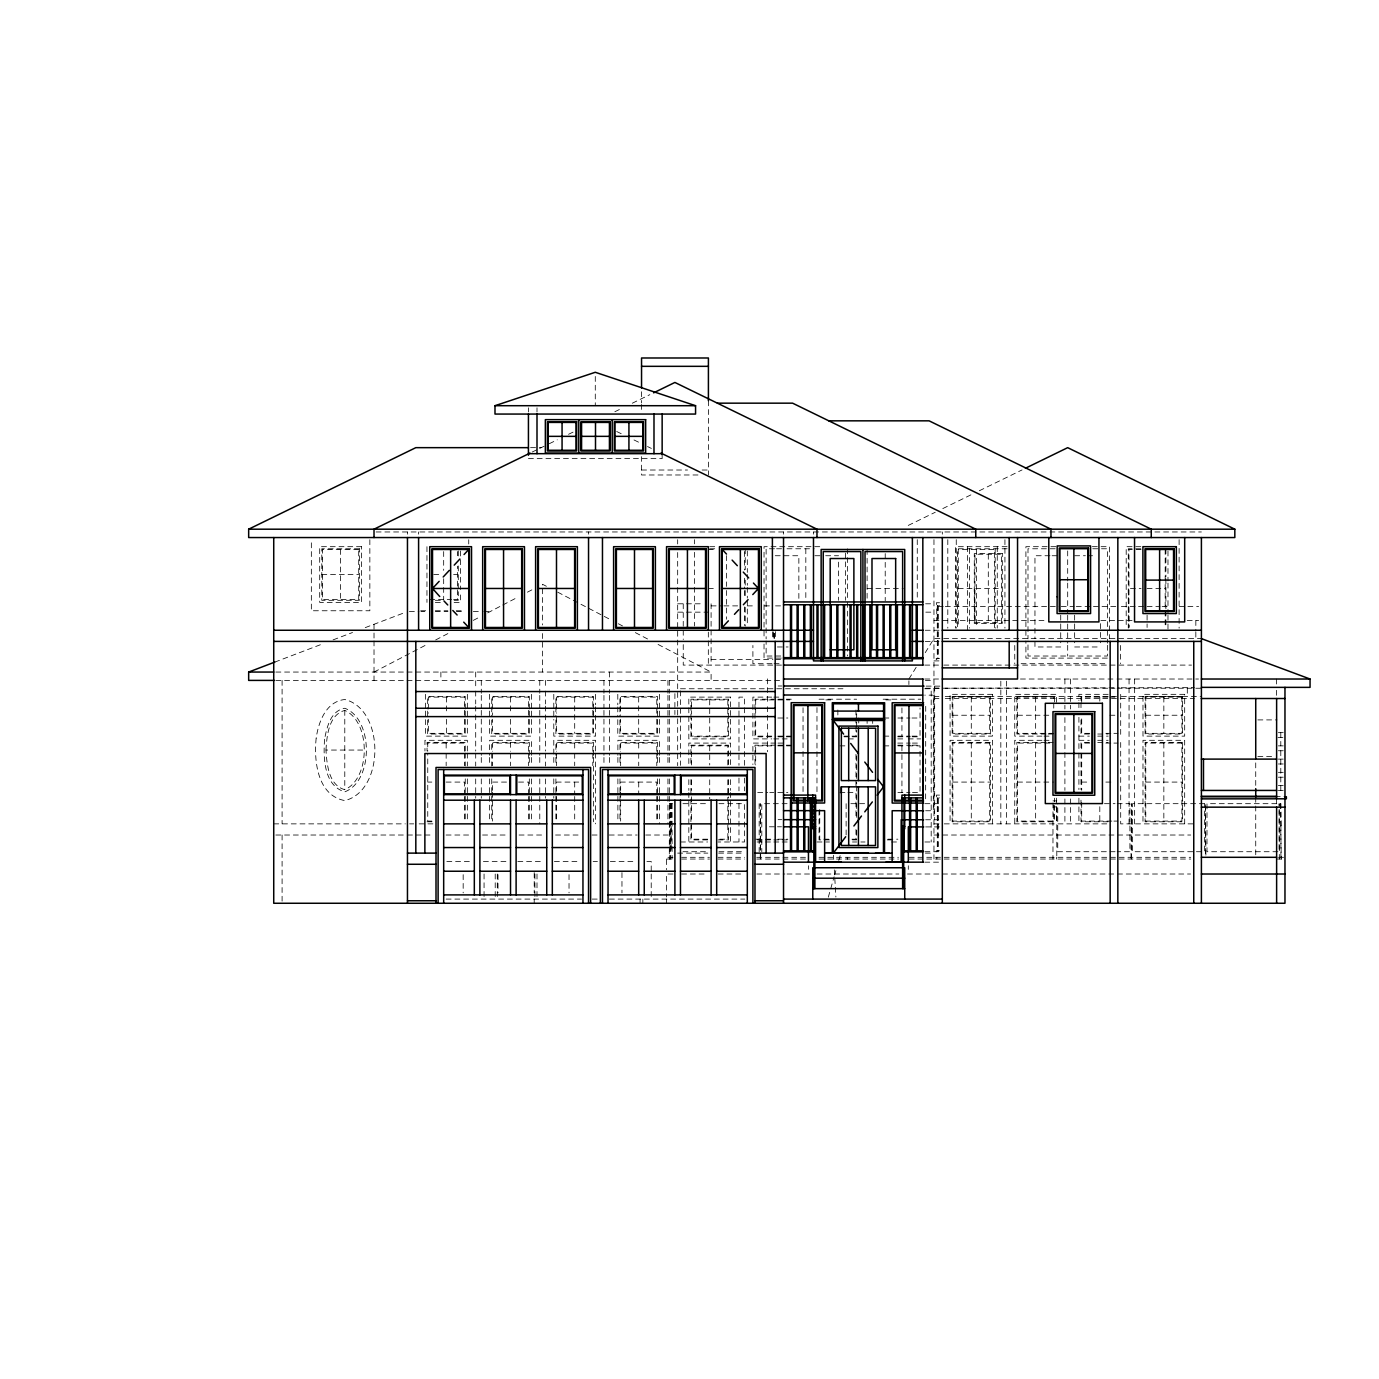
<?xml version="1.0" encoding="UTF-8"?>
<svg xmlns="http://www.w3.org/2000/svg" width="1379" height="1379" viewBox="0 0 1379 1379"><rect width="100%" height="100%" fill="white"/><g stroke="black" fill="none" stroke-linecap="round" stroke-linejoin="round"><path stroke-width="0.75" stroke-dasharray="5 3.75" d="M908.296 869.373L908.313 865.771M925.654 798.82L925.723 702.79M325.978 750.055C326.84 736.024 328.581 714.77 344.784 710.426C370.761 721.665 370.761 778.428 344.784 789.667C328.581 785.323 326.84 764.087 325.978 750.055L363.573 750.055M828.314 897.143L834.123 876.751M834.709 874.717L835.881 870.632M838.777 860.427L840.518 854.308M908.899 679.02L916.535 666.712M925.257 652.663L933.962 638.615L1201.402 638.615M374.019 672.056L427.352 644.286M435.661 639.959L450.209 632.375M473.29 620.378L480.806 616.447M487.649 612.897L501.422 605.709M502.801 605.002L518.263 596.952M527.416 592.177L533.225 589.161M532.173 452.053L537.965 449.226M539.654 448.416L547.601 444.538M549.273 443.71L557.254 439.832M568.527 434.316L574.612 431.368M614.862 411.735L620.895 408.787M632.289 403.22L649.819 394.67M908.227 525.433L935.255 512.264M942.805 508.575L971.902 494.389M979.314 490.769L1022.046 469.929M274.8 662.092L321.204 644.424M333.08 639.89L352.507 632.496M365.245 627.635L405.495 612.31M1275.23 796.717L1284.969 796.579M933.962 688.224L1119.162 687.811M1121.317 687.793L1194.542 687.638M530.553 447.658L541.171 447.658M528.433 458.638L662.144 458.638L662.144 455.053M641.545 470.015L687.518 470.015M702.135 470.015L708.41 470.015M697.964 474.979L641.545 474.979L641.545 456.639M376.122 531.966L1201.402 531.966M709.72 546.687L718.08 546.687M819.747 546.687L764.035 546.687L764.035 638.839M1007.101 546.687L955.475 546.687L955.475 628.117M1055.9 546.687L1025.907 546.687L1025.907 638.839M1092.323 546.687L1109.474 546.687L1109.474 638.839M1140.812 546.687L1126.195 546.687L1126.195 628.117M709.72 548.773L718.08 548.773M774.481 548.773L766.121 548.773L766.121 638.873M776.567 548.773L784.927 548.773M787.013 548.773L814.179 548.773M1007.101 548.773L957.56 548.773L957.56 628.169M1055.159 548.773L1027.993 548.773L1027.993 638.873M1092.754 548.773L1107.389 548.773L1107.389 643.166M1140.812 548.773L1128.281 548.773L1128.281 628.169M708.323 549.48L716.373 549.48M1141.054 549.48L1128.97 549.48L1128.97 627.479L1128.281 588.471L1141.054 588.471M775.239 555.737L798.855 555.737L798.855 600.296M814.937 555.737L823.522 555.737M825.676 555.737L838.553 555.737M1049.988 555.737L1034.957 555.737L1034.957 638.494M1052.125 555.737L1058.572 555.737M1074.655 555.737L1085.394 555.737M1087.531 555.737L1096.133 555.737M321.79 574.543L358.712 574.543M433.73 574.543L441.676 574.543M453.622 574.543L457.604 574.543M708.323 588.471L716.373 588.471M867.115 588.471L903.331 588.471M958.267 588.471L1001.602 588.471M1147.087 588.471L1165.186 588.471M429.748 599.624L451.64 599.624M453.622 599.624L457.604 599.624L457.604 566.183M435.316 600.313L441.59 600.313M454.122 600.313L458.293 600.313L458.293 591.729M435.316 602.399L441.59 602.399M454.122 602.399L460.379 602.399L460.379 591.694M939.547 602.744L936.41 602.744L936.41 605.536L939.547 605.536M677.675 603.795L702.756 603.795M925.619 603.795L933.962 603.795M711.099 605.881L721.769 605.881M723.889 605.881L738.816 605.881M747.349 605.881L755.864 605.881M764.397 605.881L772.912 605.881M775.532 605.881L781.79 605.881M943.202 606.588L936.755 606.588L936.755 620.516M945.339 606.588L1059.106 606.588M1061.244 606.588L1074.12 606.588M1076.275 606.588L1091.306 606.588M1093.444 606.588L1099.89 606.588M1102.028 606.588L1119.196 606.588M1121.351 606.588L1136.365 606.588M1138.52 606.588L1144.966 606.588M1147.104 606.588L1159.98 606.588M1162.135 606.588L1170.719 606.588M1179.304 606.588L1185.733 606.588M1187.888 606.588L1198.627 606.588M420.681 610.759L426.956 610.759M435.316 610.759L447.847 610.759M456.208 610.759L464.568 610.759M409.373 611.552L418.992 611.552M420.905 611.552L424.749 611.552M435.316 611.552L447.985 611.552M456.432 611.552L464.878 611.552M473.325 611.552L481.771 611.552M483.874 611.552L490.217 611.552M677.675 612.155L708.323 612.155M925.792 612.155L933.962 612.155M933.962 620.516L1047.368 620.516M1100.856 620.516L1133.383 620.516M1187.216 620.516L1198.627 620.516M974.97 622.687L1001.602 622.687L1001.602 554.255L974.97 554.255L974.97 622.687L974.281 588.471M925.223 630.255L940.392 630.255M925.223 641.407L940.185 641.407M777.394 646.975L788.116 646.975M1060.727 646.975L1034.957 646.975L1034.957 640.614M1074.655 646.975L1100.425 646.975M780.755 656.025L766.121 656.025L766.121 641.011M781.186 658.111L764.035 658.111L764.035 640.976M1107.337 658.111L1025.907 658.111L1025.907 640.976M939.547 658.472L936.238 658.472L936.238 659.507L939.547 659.507M711.099 659.507L772.912 659.507M775.532 659.507L781.79 659.507M933.962 660.903L939.547 660.903M771.947 663.695L752.9 663.695L752.9 645.458M774.067 663.695L780.411 663.695M1021.115 663.695L1107.906 663.695M781.497 665.092L683.243 665.092L683.243 641.407M924.775 665.092L940.375 665.092M943.857 665.092L1191.525 665.092M275.869 672.056L711.099 672.056L711.099 680.399M924.775 679.02L942.322 679.02M1020.426 679.02L1114.956 679.02M1116.99 679.02L1198.506 679.02M275.834 680.399L781.824 680.399M925.395 680.399L933.962 680.399M925.619 688.224L939.185 688.224M945.236 688.224L1114.956 688.224M1117.093 688.224L1201.402 688.242M680.468 688.759L845.465 688.759M924.757 688.759L931.187 688.759L931.187 841.983M1108.164 694.327L1078.912 694.327L1078.912 700.601M1108.164 696.429L1080.998 696.429L1080.998 700.601M933.962 696.585L939.185 696.585M945.236 696.585L1119.248 696.585M1121.403 696.585L1201.402 696.602M771.706 697.119L752.9 697.119L752.9 738.903L771.706 738.903M773.791 697.119L780.049 697.119M1107.854 697.119L1081.705 697.119L1081.705 705.169M1109.871 697.119L1115.904 697.119M933.962 698.515L940.926 698.515M945.236 698.515L1194.438 698.515M775.877 699.205L754.985 699.205L754.985 736.817L775.877 736.817M777.963 699.205L784.237 699.205M786.323 699.205L792.597 699.205M819.057 699.205L856.669 699.205M883.129 699.205L920.741 699.205M773.791 699.911L755.675 699.911L755.675 713.994M777.808 699.911L789.891 699.911M825.797 699.911L831.83 699.911M885.835 699.911L891.868 699.911M952.855 715.236L989.691 715.236M1017.547 715.236L1049.729 715.236M1109.871 715.236L1115.904 715.236M1145.777 715.236L1181.906 715.236M777.808 718.011L787.874 718.011M883.818 718.011L889.869 718.011M897.901 718.011L909.985 718.011M911.984 718.011L920.034 718.011M1257.855 719.907L1276.971 719.907M1278.367 732.645L1283.228 732.645M1053.763 733.335L1017.547 733.335L1017.547 697.119L1053.763 697.119L1053.763 701.135M1089.755 733.335L1081.705 733.335L1081.705 717.235M1105.855 733.335L1111.888 733.335M1113.887 733.335L1117.921 733.335M1046.092 734.024L1016.84 734.024L1016.84 696.429L1054.452 696.429L1054.452 704.772M1048.195 734.024L1054.452 734.024M1089.358 734.024L1080.998 734.024L1080.998 717.321M1097.718 734.024L1108.164 734.024M771.775 736.127L755.675 736.127L755.675 718.011M777.808 736.127L791.891 736.127M843.896 736.127L849.929 736.127M851.946 736.127L855.963 736.127L855.963 726.061M883.818 736.127L889.869 736.127M897.901 736.127L909.985 736.127M911.984 736.127L920.034 736.127L920.034 707.961M1041.921 736.127L1014.754 736.127L1014.754 694.327L1056.538 694.327L1056.538 704.772M1044.006 736.127L1050.281 736.127M1078.912 736.127L1089.358 736.127M1097.718 736.127L1108.164 736.127M777.963 736.817L784.237 736.817M786.323 736.817L792.597 736.817M844.12 736.817L850.395 736.817M852.481 736.817L856.669 736.817L856.669 730.542M897.746 736.817L910.295 736.817M912.381 736.817L920.741 736.817M1278.005 737.506L1282.884 737.506M773.791 738.903L780.049 738.903M782.152 738.903L788.409 738.903M848.309 738.903L856.669 738.903M897.746 738.903L906.106 738.903M908.209 738.903L920.741 738.903M1041.921 740.299L1014.754 740.299L1014.754 823.866M1044.006 740.299L1050.281 740.299M1078.912 740.299L1089.358 740.299M1097.718 740.299L1108.164 740.299M1046.092 742.385L1016.84 742.385L1016.84 821.781L1054.452 821.781L1054.452 798.182M1048.195 742.385L1054.452 742.385M1089.358 742.385L1080.998 742.385L1080.998 750.969M1097.718 742.385L1108.164 742.385M775.877 743.091L752.9 743.091L752.9 764.587M777.963 743.091L784.237 743.091M897.746 743.091L910.295 743.091M912.381 743.091L920.741 743.091M1049.729 743.091L1017.547 743.091L1017.547 821.091L1053.763 821.091L1053.763 802.612M1089.755 743.091L1081.705 743.091L1081.705 751.296M1105.855 743.091L1111.888 743.091M1113.887 743.091L1117.921 743.091M775.877 745.177L754.985 745.177L754.985 764.552M777.963 745.177L784.237 745.177M786.323 745.177L792.597 745.177M897.746 745.177L910.295 745.177M912.381 745.177L920.741 745.177M771.775 745.867L755.675 745.867L755.675 764.966M777.808 745.867L791.891 745.867M839.88 745.867L845.913 745.867M883.818 745.867L889.869 745.867M897.901 745.867L905.951 745.867M907.968 745.867L920.034 745.867L920.034 792.529L911.984 792.529M1278.367 745.867L1283.228 745.867M1278.367 750.745L1283.228 750.745M1257.855 756.381L1274.851 756.381M1278.367 759.105L1283.228 759.105M1278.367 763.983L1283.228 763.983M1278.367 772.343L1283.228 772.343M1278.367 777.204L1283.228 777.204M427.749 782.083L431.834 782.083M446.158 782.083L464.568 782.083L464.568 794.407M506.507 782.083L492.424 782.083L492.424 790.305M518.573 782.083L528.64 782.083L528.64 794.407M578.715 782.083L556.582 782.083L556.582 794.407M952.855 782.083L989.691 782.083M1017.547 782.083L1053.763 782.083M1081.705 782.083L1089.755 782.083M1105.855 782.083L1111.888 782.083M1145.777 782.083L1181.906 782.083M1278.367 785.565L1283.228 785.565M1278.367 790.443L1283.228 790.443M757.692 792.529L767.758 792.529M769.758 792.529L773.791 792.529M777.808 792.529L787.874 792.529M839.88 792.529L845.913 792.529M847.913 792.529L855.963 792.529L855.963 817.988M897.901 792.529L909.985 792.529M939.547 795.097L936.41 795.097L936.41 797.872L939.547 797.872M1052.97 800.889L1056.797 800.889M669.487 803.681L672.366 803.681M682.95 803.681L708.358 803.681M718.942 803.681L744.35 803.681L744.539 841.983L718.08 841.983M787.081 803.681L761.794 803.681L761.794 851.722M850.86 803.681L865.667 803.681M924.895 803.681L939.72 803.681M1104.441 803.681L1115.059 803.681M1117.18 803.681L1129.918 803.681L1129.918 851.722L1117.18 851.722M1053.659 806.905L1056.452 806.905M925.637 810.749L933.307 810.749L933.307 695.154L924.74 695.137M925.637 819.764L938.496 819.764M431.834 821.091L427.749 821.091L427.749 753.348M1111.888 821.091L1081.705 821.091L1081.705 802.612M1113.887 821.091L1117.921 821.091M427.042 821.781L433.42 821.781M1108.164 821.781L1080.998 821.781L1080.998 798.182M273.731 823.866L405.34 823.866M409.546 823.866L413.717 823.866M419.147 823.866L433.437 823.866M933.962 823.866L939.185 823.866M944.27 823.866L1108.164 823.866M1193.042 823.866L1120.696 823.866L1120.696 740.299M1280.315 803.681L1281.281 859.048M925.637 826.917L940.237 826.917M275.834 835.019L405.34 835.019M407.46 835.019L433.213 835.019M446.089 835.019L471.842 835.019M482.581 835.019L508.334 835.019M519.073 835.019L544.826 835.019M555.565 835.019L581.317 835.019M592.056 835.019L598.486 835.019M609.225 835.019L637.132 835.019M645.717 835.019L669.315 835.019M933.962 835.019L1190.715 835.019M707.703 839.19L691.603 839.19L691.603 822.229M719.769 839.19L727.819 839.19L727.819 822.229M755.675 839.19L763.725 839.19M765.741 839.19L771.775 839.19M777.808 839.19L787.874 839.19M823.78 839.19L829.813 839.19M851.946 839.19L855.963 839.19L855.963 826.469M887.852 839.19L897.901 839.19M707.617 839.897L690.913 839.897L690.913 796.838M718.08 839.897L728.526 839.897L728.526 796.838M757.071 839.897L763.345 839.897M765.431 839.897L771.706 839.897M773.791 839.897L780.049 839.897M782.152 839.897L788.409 839.897M829.503 839.897L819.057 839.897L819.057 809.749M852.481 839.897L856.669 839.897L856.669 826.969M887.3 839.897L893.575 839.897M680.468 841.983L707.617 841.983M757.071 841.983L763.345 841.983M765.431 841.983L771.706 841.983M773.791 841.983L780.049 841.983M782.152 841.983L788.409 841.983M816.971 841.983L829.503 841.983M852.481 841.983L856.669 841.983M860.841 841.983L865.029 841.983M891.489 841.983L897.746 841.983M924.913 841.983L933.962 841.983M939.547 850.809L936.238 850.809L936.238 851.843M682.95 851.722L708.358 851.722M718.942 851.722L744.35 851.722M924.895 851.722L939.72 851.722M1115.059 851.722L1057.745 851.722L1057.745 803.681M677.675 853.118L707.823 853.118M718.597 853.118L744.436 853.118M925.361 853.118L933.962 853.118M672.969 857.307L666.54 857.307L666.54 869.735M681.571 857.307L709.478 857.307M718.08 857.307L744.436 857.307M756.726 857.307L806.905 857.307M819.005 857.307L898.453 857.307M909.192 857.307L1190.715 857.307M1278.54 857.307L1284.969 857.307M666.54 859.048L672.969 859.048M681.571 859.048L709.478 859.048M718.08 859.048L744.436 859.048M756.726 859.048L806.905 859.048M819.005 859.048L898.453 859.048M909.192 859.048L1190.715 859.048M1276.626 859.048L1284.969 859.048M446.83 861.479L472.652 861.479M483.408 861.479L509.213 861.479M517.832 861.479L543.636 861.479M554.392 861.479L580.214 861.479M593.125 861.479L597.435 861.479M610.328 861.479L636.15 861.479M646.906 861.479L651.216 861.479L651.216 871.924M924.775 862.168L940.375 862.168M672.986 874.01L666.54 874.01L666.54 897.005M681.588 874.01L707.41 874.01M718.166 874.01L743.988 874.01M756.899 874.01L784.858 874.01M787.013 874.01L814.972 874.01M817.126 874.01L898.884 874.01M907.485 874.01L1190.56 874.01M446.124 899.091L581.524 899.091M592.194 899.091L598.727 899.091M609.38 899.091L744.85 899.091M778.118 686.001L781.738 686.001M926.154 686.121L942.322 686.139M778.118 819.66L781.738 819.66M769.396 826.797L775.463 826.797M777.48 826.797L781.514 826.797M616.689 431.506L622.463 434.316M634.012 439.953L639.787 442.78M647.492 446.537L651.353 448.416M546.377 586.282L542.568 584.3L542.568 624.963M557.719 592.177L611.069 619.964M618.309 623.739L622.498 625.911M635.357 632.616L649.13 639.787M658.076 644.441L711.099 672.056M833.45 855.256L833.692 859.427M834.312 869.856L835.881 897.005M1281.281 825.78L1280.919 803.681L1206.987 803.681L1206.987 851.722L1279.143 851.722L1279.143 803.681L1279.333 859.048M1280.798 732.645L1280.798 745.867M1280.798 750.745L1280.798 790.443M1280.919 825.78L1280.919 859.048M1276.626 679.02L1276.626 685.277M1276.626 690.31L1276.626 696.585M1276.626 798.803L1276.626 805.129M1255.735 762.88L1255.735 788.633M1255.735 797.269L1255.735 855.152M1205.884 855.152L1205.453 803.681L1205.453 855.152M1195.834 620.516L1195.834 631.117M1195.834 632.116L1195.834 639.615M1187.302 688.242L1187.302 696.602M1184.682 823.866L1184.682 740.299L1142.984 740.299L1142.984 823.866M1179.114 539.654L1179.114 628.152M1167.979 550.979L1167.979 580.973M1167.979 583.11L1167.979 613.121M1167.979 615.258L1167.979 630.255M1165.893 548.773L1165.893 576.681M1165.893 578.818L1165.893 608.863M1165.893 611L1165.893 628.169M1165.186 549.48L1165.186 609.001M1165.186 611.052L1165.186 627.479M1163.842 697.119L1163.842 733.335M1163.842 743.091L1163.842 821.091M1147.087 615.155L1147.087 627.479M1134.641 679.02L1134.641 823.866M1131.435 859.048L1131.435 803.681L1131.004 859.048M1129.056 679.02L1129.056 823.866M1120.696 694.327L1120.696 736.127M1120.61 645.458L1120.61 663.695M1107.389 645.303L1107.389 656.025L1027.993 656.025L1027.993 641.011M1100.425 623.636L1100.425 642.735M1099.804 697.119L1099.804 701.135M1099.804 806.715L1099.804 821.091M1081.705 753.348L1081.705 790.305M1080.998 702.687L1080.998 708.961M1080.998 753.124L1080.998 789.598M1078.912 702.687L1078.912 708.961M1078.912 717.321L1078.912 751.021M1078.912 753.158L1078.912 789.581M1078.912 798.165L1078.912 823.866M1074.655 615.155L1074.655 642.735M1070.552 679.02L1070.552 708.996M1070.552 798.924L1070.552 805.353M1070.552 807.491L1070.552 823.866M1067.691 550.928L1067.691 580.955M1067.691 583.093L1067.691 613.121M1067.691 615.275L1067.691 643.166M1067.691 645.303L1067.691 656.025M1064.898 679.02L1064.898 708.996M1064.898 717.563L1064.898 790.357M1064.898 798.924L1064.898 805.353M1064.898 807.491L1064.898 823.866M1060.727 615.155L1060.727 642.735M1056.797 807.163L1056.797 857.307M1056.538 798.165L1056.538 823.866M1056.452 857.307L1056.452 859.048M1053.763 703.152L1053.763 709.185M1052.97 802.974L1052.97 859.048M1035.646 697.119L1035.646 733.335M1035.646 743.091L1035.646 821.091M1014.754 645.458L1014.754 663.695M1006.394 681.157L1006.394 823.866M1004.929 539.654L1004.929 628.152M1000.826 681.157L1000.826 823.866M997.258 546.687L997.258 628.117M995.173 548.773L995.173 628.169M994.466 627.479L994.466 549.48L958.267 549.48L958.267 627.479M992.466 823.866L992.466 740.299L950.079 740.299L950.079 823.866M988.295 554.255L988.295 622.687M976.366 549.48L976.366 627.479M971.281 697.119L971.281 733.335M971.281 743.091L971.281 821.091M969.489 548.773L969.489 628.169M967.403 546.687L967.403 630.255M956.25 539.654L956.25 628.152M947.804 539.654L947.804 628.152M942.322 531.966L942.322 534.156M938.496 605.536L938.496 658.472M938.496 797.872L938.496 850.809M937.444 605.536L937.444 658.472M937.444 797.872L937.444 850.809M937.272 605.536L937.272 658.472M937.272 797.872L937.272 850.809M936.858 857.307L936.858 859.048M934.669 686.121L934.669 819.764M933.962 539.654L933.962 859.048M917.259 539.654L917.259 600.761M908.899 680.847L908.899 684.536M901.935 707.961L901.935 736.127M901.935 745.867L901.935 792.529M885.215 553.582L885.215 600.796M872.683 718.425L872.683 724.82M867.115 549.48L867.115 600.796M867.115 718.425L867.115 724.82M858.755 718.011L858.755 724.285M856.669 713.839L856.669 720.097M856.669 722.2L856.669 728.457M856.669 755.933L856.669 783.927M856.669 786.082L856.669 818.368M855.963 709.961L855.963 715.994M855.963 718.011L855.963 724.044M855.963 754.347L855.963 788.288M847.602 548.825L847.602 600.261M847.602 602.399L847.602 655.973M847.654 857.307L847.654 859.048M847.223 857.307L847.223 859.048M846.12 803.681L846.12 835.019M845.517 553.065L845.517 600.261M838.553 562.115L838.553 600.296M837.863 709.961L837.863 715.994M819.747 809.507L819.747 839.19M816.971 707.565L816.971 738.903M816.971 743.091L816.971 749.538M816.971 751.693L816.971 792.529M813.489 531.966L813.489 534.156M808.456 865.736L808.456 869.304M805.819 548.773L805.819 600.261M803.043 707.772L803.043 792.977M783.531 531.966L783.531 534.156M775.532 631.634L775.532 640.201M774.446 633.375L774.446 639.718M774.015 633.375L774.015 639.718M773.085 632.116L773.085 638.494M772.912 631.634L772.912 640.201M767.379 678.847L767.379 704.566M767.379 706.72L767.379 713.15M767.379 715.287L767.379 751.745M760.691 859.048L760.26 803.681L760.26 859.048M759.157 803.681L759.174 851.722M747.315 550.979L747.315 572.406M747.315 574.543L747.315 585.265M747.315 587.402L747.315 598.124M747.315 600.261L747.315 625.98M745.229 548.773L745.229 569.665M745.229 580.111L745.229 586.385M745.229 590.557L745.229 598.917M745.229 607.277L745.229 626.083M744.539 551.531L744.539 569.992M744.539 578.215L744.539 588.471M744.539 590.522L744.539 598.745M744.539 606.95L744.539 625.428M744.539 765.293L744.539 697.119L738.972 697.119L738.972 765.293M744.539 778.066L744.539 790.856M738.972 778.066L738.972 790.856M738.972 803.629L738.972 841.983M730.611 764.587L730.611 743.091L688.828 743.091L688.828 764.587M730.611 779.635L730.611 790.391M730.611 792.529L730.611 841.983M728.526 764.552L728.526 745.177L690.913 745.177L690.913 764.552M728.526 779.618L728.526 794.683M727.819 713.994L727.819 699.911L691.603 699.911L691.603 713.994M727.819 718.011L727.819 736.127L691.603 736.127L691.603 718.011M727.819 764.966L727.819 745.867L691.603 745.867L691.603 764.966M727.819 779.807L727.819 820.109M726.423 555.634L726.423 586.42M726.423 590.522L726.423 619.257M711.099 603.795L711.099 665.092M709.72 699.911L709.72 713.994M709.72 718.011L709.72 736.127M709.72 745.867L709.72 764.966M709.72 779.807L709.72 798.889M708.41 400.806L708.41 474.979M708.323 632.116L708.323 665.092M694.395 539.654L694.395 543.86M694.395 552.289L694.395 626.049M691.603 779.807L691.603 790.408M691.603 796.769L691.603 820.109M690.913 779.618L690.913 794.683M688.828 779.635L688.828 790.391M688.828 792.529L688.828 841.983M683.243 603.795L683.243 626.238M683.243 630.255L683.243 639.546M680.468 690.896L680.468 765.379M677.675 539.689L677.675 543.964M677.675 552.514L677.675 765.655M674.9 693.637L674.9 708.254M674.9 710.357L674.9 714.529M672.09 803.681L672.09 844.431M672.09 846.585L672.09 859.048M671.194 803.681L671.194 824.573M671.194 826.659L670.918 851.722L670.918 826.659M670.918 803.681L670.918 824.573M670.194 803.681L670.194 844.431M670.194 846.585L670.194 859.048M669.918 803.681L669.918 844.431M669.918 846.585L669.918 859.048M669.315 680.399L669.315 693.258M669.315 695.395L669.315 708.237M669.315 710.392L669.315 755.347M669.315 757.485L669.315 766.052M669.315 778.911L669.315 859.048M667.936 680.399L667.936 693.258M667.936 695.395L667.936 708.237M667.936 710.392L667.936 755.347M667.936 757.485L667.936 766.052M667.936 778.911L667.936 823.866M666.54 899.091L666.54 903.262M659.576 694.327L659.576 708.961M659.576 711.047L659.576 717.321M659.576 719.407L659.576 736.127L617.792 736.127L617.792 715.236M659.576 755.296L659.576 740.299L617.878 740.299L617.878 755.296M659.576 757.45L659.576 766.017M659.576 778.876L659.576 823.866M657.473 708.961L657.473 696.429L619.878 696.429L619.878 704.772M657.473 711.047L657.473 717.321M657.473 719.407L657.473 734.024L619.878 734.024L619.878 715.236M657.473 755.261L657.473 742.385L619.964 742.385L619.964 755.261M657.473 757.416L657.473 766M657.473 778.859L657.473 819.643M656.783 713.219L656.783 697.119L620.567 697.119L620.567 715.236M656.783 719.252L656.783 733.335L620.567 733.335L620.567 719.252M656.783 751.296L656.783 743.091L620.653 743.091L620.653 751.296M656.783 753.348L656.783 765.673M656.783 794.407L656.783 782.083L620.653 782.083L620.653 790.305M656.783 796.459L656.783 821.091M651.216 874.01L651.216 897.005M642.855 899.091L642.855 903.262M641.545 391.722L641.545 402.944M641.545 404.426L641.545 412.89M640.063 899.091L640.063 903.262M638.684 697.119L638.684 715.236M638.684 719.252L638.684 733.335M638.718 743.091L638.718 751.296M638.718 753.348L638.718 765.673M638.718 782.083L638.718 794.407M621.963 872.631L621.963 892.885M620.653 753.348L620.653 765.673M620.653 792.356L620.653 821.091M619.878 706.875L619.878 713.133M619.964 757.416L619.964 766M619.964 778.859L619.964 821.781M617.878 757.45L617.878 766.017M617.878 778.876L617.878 819.591M617.792 694.327L617.792 704.772M617.792 706.875L617.792 713.133M609.518 672.056L609.518 693.258M609.518 695.395L609.518 708.237M609.518 710.392L609.518 755.347M609.518 757.485L609.518 766.052M603.95 680.399L603.95 693.258M603.95 695.395L603.95 708.237M603.95 710.392L603.95 755.347M603.95 757.485L603.95 766.052M595.59 694.327L595.59 704.772M595.59 706.875L595.59 713.133M595.59 715.236L595.59 736.127L553.789 736.127L553.789 719.407M595.59 751.021L595.59 740.299L553.789 740.299L553.789 755.296M595.59 753.158L595.59 823.866M595.28 376.467L595.28 405.702M593.487 708.961L593.487 696.429L555.892 696.429L555.892 704.772M593.487 711.047L593.487 717.321M593.487 719.407L593.487 734.024L555.892 734.024L555.892 715.236M593.487 755.261L593.487 742.385L555.892 742.385L555.892 755.261M593.487 757.416L593.487 821.781M592.798 715.236L592.798 697.119L556.582 697.119L556.582 713.219M592.798 719.252L592.798 733.335L556.582 733.335L556.582 715.236M592.798 751.296L592.798 743.091L556.582 743.091L556.582 751.296M592.798 753.348L592.798 765.673M588.54 531.966L588.54 534.156M574.698 697.119L574.698 733.335M574.698 743.091L574.698 751.296M574.698 753.348L574.698 765.673M574.698 782.083L574.698 794.407M574.698 796.459L574.698 821.091M569.027 874.648L569.027 892.885M556.582 753.348L556.582 765.673M556.582 796.459L556.582 821.091M555.892 706.875L555.892 713.133M555.892 757.416L555.892 766M555.892 778.859L555.892 821.781M553.789 694.327L553.789 708.961M553.789 711.047L553.789 717.321M553.789 757.45L553.789 766.017M553.789 778.876L553.789 798.165M545.446 680.399L545.446 688.966M545.446 691.103L545.446 703.962M545.446 706.1L545.446 751.072M545.446 753.21L545.446 766.052M545.446 778.911L545.446 798.182M542.568 633.53L542.568 672.056M539.775 680.399L539.775 693.258M539.775 695.395L539.775 708.237M539.775 710.392L539.775 755.347M539.775 757.485L539.775 766.052M539.775 778.911L539.775 823.866M537 407.805L537 411.976M537 874.01L537 897.005M534.914 874.01L534.914 897.005M534.207 872.631L534.207 892.885M534.207 899.091L534.207 903.262M531.432 694.327L531.432 708.961M531.432 711.047L531.432 717.321M531.432 719.407L531.432 736.127L489.631 736.127L489.631 719.407M531.432 755.33L531.432 740.299L489.631 740.299L489.631 755.296M531.432 757.467L531.432 766.052M531.432 778.945L531.432 819.609M529.329 708.961L529.329 696.429L491.734 696.429L491.734 704.772M529.329 711.047L529.329 717.321M529.329 719.407L529.329 734.024L491.734 734.024L491.734 715.236M529.329 755.261L529.329 742.385L491.734 742.385L491.734 750.969M529.329 757.416L529.329 766M529.329 778.859L529.329 821.781M528.64 715.236L528.64 697.119L492.424 697.119L492.424 715.236M528.64 719.252L528.64 733.335L492.424 733.335L492.424 719.252M528.64 751.296L528.64 743.091L492.424 743.091L492.424 751.296M528.64 753.348L528.64 765.673M528.64 796.459L528.64 821.091M528.433 407.805L528.433 411.976M510.523 697.119L510.523 713.219M510.523 719.252L510.523 733.335M510.523 742.385L510.523 751.296M510.523 753.348L510.523 765.673M497.991 874.648L497.991 892.885M497.302 874.01L497.302 897.005M495.216 874.01L495.216 897.005M492.424 753.348L492.424 765.673M492.424 792.356L492.424 821.091M491.734 706.875L491.734 713.133M491.734 753.124L491.734 766M491.734 778.859L491.734 819.643M489.631 694.327L489.631 708.961M489.631 711.047L489.631 717.321M489.631 757.45L489.631 766.017M489.631 778.876L489.631 819.591M484.063 874.01L484.063 897.005M481.288 680.399L481.288 693.258M481.288 695.395L481.288 708.237M481.288 710.392L481.288 755.347M481.288 757.485L481.288 766.052M481.288 778.911L481.288 798.182M475.703 672.056L475.703 688.966M475.703 691.103L475.703 703.962M475.703 706.1L475.703 751.072M475.703 753.21L475.703 766.052M475.703 778.911L475.703 798.182M468.739 539.706L468.739 543.998M467.343 694.327L467.343 708.961M467.343 711.047L467.343 717.321M467.343 719.407L467.343 736.127L425.559 736.127L425.559 719.407M467.343 751.021L467.343 740.299L424.956 740.299L424.956 751.021M467.343 753.158L467.343 766.017M467.343 778.876L467.343 819.591M465.257 708.961L465.257 696.429L427.662 696.429L427.662 708.961M465.257 711.047L465.257 717.321M465.257 719.407L465.257 734.024L427.662 734.024L427.662 719.407M465.257 750.969L465.257 742.385L427.042 742.385L427.042 750.969M465.257 753.124L465.257 766M465.257 778.859L465.257 819.643M464.568 715.236L464.568 697.119L428.352 697.119L428.352 713.219M464.568 719.252L464.568 733.335L428.352 733.335L428.352 719.252M464.568 751.296L464.568 743.091L427.749 743.091L427.749 751.296M464.568 753.348L464.568 765.673M464.568 796.459L464.568 821.091M463.172 874.648L463.172 892.885M460.379 550.979L460.379 589.54M458.293 550.928L458.293 557.375M458.293 565.959L458.293 589.574M457.604 551.566L457.604 555.737M446.451 697.119L446.451 713.219M446.451 719.252L446.451 733.335M446.158 743.091L446.158 751.296M446.158 753.348L446.158 765.673M443.676 551.566L443.676 570.372M443.676 578.732L443.676 599.624M440.884 672.056L440.884 680.399M427.662 711.047L427.662 717.321M426.956 546.687L426.956 602.399M425.559 694.327L425.559 708.961M425.559 711.047L425.559 717.321M418.595 531.966L418.595 534.156M407.46 531.966L407.46 534.156M374.019 624.291L374.019 638.822M374.019 640.907L374.019 680.399M369.848 539.706L369.848 610.759L311.344 610.759L311.344 539.706M344.784 710.426L344.784 789.667M340.596 549.48L340.596 599.624M282.092 680.399L282.092 823.866M282.092 835.019L282.092 901.142M316.187 738.093C313.74 760.829 317.463 795.631 344.784 800.578C384.896 790.891 384.896 709.202 344.784 699.515C326.065 701.428 318.497 721.941 316.187 738.093M324.599 739.23C323.186 757.295 323.772 785.754 344.784 791.839C373.571 781.031 373.571 719.062 344.784 708.254C330.736 710.599 326.737 727.319 324.599 739.23M361.488 546.687L319.704 546.687L319.704 602.399L361.488 602.399L361.488 546.687M359.402 548.773L321.79 548.773L321.79 600.313L359.402 600.313L359.402 548.773M358.712 549.48L322.496 549.48L322.496 599.624L358.712 599.624L358.712 549.48M1002.309 553.565L974.281 553.565L974.281 623.377L1002.309 623.377L1002.309 553.565M992.466 694.327L950.079 694.327L950.079 736.127L992.466 736.127L992.466 694.327M1184.682 694.327L1142.984 694.327L1142.984 736.127L1184.682 736.127L1184.682 694.327M990.381 696.429L952.165 696.429L952.165 734.024L990.381 734.024L990.381 696.429M1182.596 696.429L1145.087 696.429L1145.087 734.024L1182.596 734.024L1182.596 696.429M730.611 697.119L688.828 697.119L688.828 738.903L730.611 738.903L730.611 697.119M989.691 697.119L952.855 697.119L952.855 733.335L989.691 733.335L989.691 697.119M1181.906 697.119L1145.777 697.119L1145.777 733.335L1181.906 733.335L1181.906 697.119M728.526 699.205L690.913 699.205L690.913 736.817L728.526 736.817L728.526 699.205M990.381 742.385L952.165 742.385L952.165 821.781L990.381 821.781L990.381 742.385M1182.596 742.385L1145.087 742.385L1145.087 821.781L1182.596 821.781L1182.596 742.385M989.691 743.091L952.855 743.091L952.855 821.091L989.691 821.091L989.691 743.091M1181.906 743.091L1145.777 743.091L1145.777 821.091L1181.906 821.091L1181.906 743.091M1204.367 803.681L1132.538 803.681L1132.538 851.722L1204.367 851.722L1204.367 803.681"/><path stroke-width="1.5" d="M807.835 800.906L807.922 705.496M841.311 793.011L841.311 786.823L875.544 786.857L875.51 845.499L841.311 845.465L841.311 786.823M868.132 845.499L868.184 786.857M883.474 853.205L883.577 720.527L833.33 720.493L833.33 853.153L845.689 836.743M832.295 853.153L832.295 702.721L884.629 702.773L884.525 853.205L875.493 853.187M892.144 862.168L892.179 810.714L923.551 810.749M908.313 862.168L908.33 826.9L923.723 826.917M853.894 825.987L861.496 816.006M877.199 795.183L883.525 786.857L877.923 779.463M864.771 811.852L872.338 801.923M439.729 596.521L432.523 588.471L439.16 581.335M443.193 576.991L449.347 570.354M454.208 565.131L459.897 559.012M464.051 554.53L468.739 549.48L432.523 549.48L432.523 627.479L468.739 627.479L468.739 549.48M722.251 627.479L722.251 549.48L758.467 549.48L758.467 627.479L722.251 627.479L728.405 620.843M734.455 614.344L738.713 609.742M743.367 604.726L748.107 599.624M752.779 594.59L758.467 588.471L753.434 583.058M1025.424 468.274L1067.691 447.658L1234.826 529.191L1234.826 537.551L248.668 537.551L248.668 529.191L415.82 447.658L528.433 447.658M530.019 453.105L374.019 529.191L374.019 537.551M653.594 392.843L674.9 382.448L975.763 529.191L975.763 537.551M274.3 680.399L248.668 680.399L248.668 672.056L274.8 662.092M494.992 405.702L595.28 372.278L695.568 405.702L695.568 414.062L494.992 414.062L494.992 405.702L695.568 405.702M1201.402 798.872L1286.366 798.803L1286.366 796.717L1284.969 796.717M641.545 366.331L708.41 366.331M717.373 403.168L792.597 403.168L1050.97 529.191L1050.97 537.551M828.813 420.836L929.101 420.836L1151.258 529.191L1151.258 537.551M548.135 436.35L575.991 436.35M581.576 436.35L609.432 436.35M615 436.35L642.855 436.35M528.846 453.674L662.144 453.674M248.668 529.191L1234.826 529.191M1059.934 579.732L1087.79 579.732M1145.69 580.111L1173.546 580.111M432.523 588.471L468.739 588.471M485.46 588.471L521.676 588.471M537.689 588.471L574.612 588.471M616.396 588.471L652.612 588.471M669.315 588.471L705.531 588.471M721.562 588.471L758.467 588.471M783.531 601.951L922.827 601.951M783.531 604.743L922.827 604.743M273.731 630.255L813.489 630.255M912.381 630.255L923.068 630.255M942.322 630.255L1201.402 630.255M273.731 641.407L813.489 641.407M912.381 641.407L923.068 641.407M942.322 641.407L1201.402 641.407M830.192 649.768L853.877 649.768L853.877 558.529L830.192 558.529L830.192 657.662M783.531 657.662L922.827 657.662M783.531 658.714L922.827 658.714M783.531 665.092L923.016 665.092M942.322 667.867L1017.547 667.867M248.668 672.056L273.731 672.056M783.531 679.02L923.016 679.02M942.322 679.02L1017.547 679.02L1017.547 537.551M1201.402 679.02L1310.05 679.02L1310.05 687.363L1201.402 687.363M415.82 691.551L775.188 691.551M1201.299 698.515L1284.969 698.515M415.82 708.254L775.188 708.254M833.33 711.081L883.577 711.081M415.82 716.615L775.188 716.615M793.976 752.848L821.85 752.848M894.971 752.934L922.896 752.934M1055.762 753.434L1091.978 753.434M1201.402 759.105L1276.626 759.105M443.676 775.119L582.955 775.119M608.036 775.119L747.315 775.119M1201.402 790.443L1276.626 790.443M443.676 794.614L582.955 794.614M608.036 794.614L747.315 794.614M783.531 795.097L815.575 795.097L815.61 862.168L841.311 862.185M922.827 795.097L901.935 795.097L901.935 828.762L904.727 828.762L904.727 795.097M1201.402 796.269L1276.626 796.269M1201.402 796.786L1276.626 796.786M783.531 797.872L815.575 797.872M901.935 797.872L902.986 797.872M922.827 797.872L904.021 797.872L904.021 850.809M813.834 799.217L814.886 799.217L814.886 888.645M813.834 799.872L814.886 799.872M443.676 800.199L582.955 800.199M608.036 800.199L747.315 800.199M813.834 802.699L814.886 802.699M813.834 803.354L814.886 803.354M813.834 806.181L814.886 806.181M813.834 806.836L814.886 806.836M1201.402 807.163L1284.969 807.163M813.834 809.663L814.886 809.663M813.834 810.318L814.886 810.318M813.834 813.145L814.886 813.145M813.834 813.8L814.886 813.8M813.834 816.627L814.886 816.627M813.834 817.282L814.886 817.282M813.834 820.109L814.886 820.109M813.834 820.764L814.886 820.764M813.834 823.591L814.886 823.591M443.676 823.866L474.324 823.866M479.892 823.866L510.523 823.866M516.108 823.866L546.739 823.866M552.324 823.866L582.955 823.866M608.036 823.866L638.684 823.866M644.252 823.866L674.9 823.866M680.468 823.866L711.099 823.866M716.684 823.866L747.315 823.866M813.834 824.246L814.886 824.246M812.783 826.4L815.575 826.4M901.935 826.4L904.727 826.4M814.886 827.072L813.834 827.072L813.834 888.645M813.834 827.728L814.886 827.728M815.575 828.762L812.783 828.762L812.783 795.097M443.676 847.551L474.324 847.551M479.892 847.551L510.523 847.551M516.108 847.551L546.739 847.551M552.324 847.551L582.955 847.551M608.036 847.551L638.684 847.551M644.252 847.551L674.9 847.551M680.468 847.551L711.099 847.551M716.684 847.551L747.315 847.551M783.531 850.809L814.92 850.809M902.676 850.809L922.827 850.809M783.531 851.86L813.972 851.86M903.607 851.86L922.827 851.86M407.46 853.118L436.005 853.118M754.985 853.118L783.531 853.118M889.334 853.205L824.625 853.205L868.356 853.187M1201.402 857.307L1276.626 857.307M783.531 862.168L923.189 862.168M813.972 862.306L814.92 862.306M407.46 864.271L436.005 864.271M754.985 864.271L783.531 864.271M443.676 871.235L474.324 871.235M479.892 871.235L510.523 871.235M516.108 871.235L546.739 871.235M552.324 871.235L582.955 871.235M608.036 871.235L638.684 871.235M644.252 871.235L674.9 871.235M680.468 871.235L711.099 871.235M716.684 871.235L747.315 871.235M1201.402 874.01L1284.969 874.01M812.783 878.199L904.727 878.199M812.783 888.645L904.727 888.645M443.676 894.902L582.955 894.902M608.036 894.902L747.315 894.902M783.531 899.091L942.322 899.091M407.46 900.763L436.005 900.763M754.985 900.763L783.531 900.763M783.531 686.001L924.016 686.121M783.531 695.016L922.603 695.137M923.637 702.79L892.179 702.773L892.179 803.061L923.551 803.078M923.637 704.893L894.264 704.859L894.264 800.975L923.568 800.992M832.295 719.442L884.629 719.476M783.531 810.645L824.625 810.662L824.625 862.168M783.531 819.66L815.61 819.678M923.602 819.764L901.194 819.747L901.159 862.237L885.904 862.22M783.531 826.797L808.456 826.831L808.456 862.168M885.921 853.205L892.144 853.205M1201.402 638.615L1310.05 679.02M660.972 453.105L816.971 529.191L816.971 537.551M443.935 600.916L447.761 604.967M452.812 610.466L457.121 615.017M463.723 622.153L468.739 627.479M722.251 549.48L726.509 554.065M732.111 560.098L737.334 565.718M743.247 572.095L748.694 577.956M833.33 720.493L843.62 734.093M850.688 743.436L858.445 753.71M864.771 762.07L872.545 772.343M1284.969 687.363L1284.969 903.262L273.731 903.262L273.731 537.551M1276.626 698.515L1276.626 798.872M1276.626 807.163L1276.626 903.262M1255.735 698.515L1255.735 758.588M1255.735 788.633L1255.735 797.217M1203.488 759.105L1203.488 790.443M1201.402 537.551L1201.402 903.262M1193.749 641.407L1193.749 903.262M1184.682 537.551L1184.682 621.912L1134.538 621.912L1134.538 537.551M1159.618 549.48L1159.618 610.759M1117.835 537.551L1117.835 903.262M1110.164 641.407L1110.164 903.262M1098.942 537.551L1098.942 621.912L1048.798 621.912L1048.798 537.551M1073.862 548.687L1073.862 610.759M1073.862 714.425L1073.862 792.442M1009.187 537.551L1009.187 630.255M1009.187 641.407L1009.187 667.867M942.322 537.551L942.322 903.262M922.827 537.551L922.827 665.092M922.827 679.02L922.827 862.168M917.259 604.743L917.259 657.662M917.259 797.872L917.259 850.809M916.208 604.743L916.208 657.662M916.208 797.872L916.208 850.809M912.381 537.551L912.381 660.903L813.489 660.903L813.489 537.551M910.64 604.743L910.64 657.662M910.64 797.872L910.64 850.809M909.588 604.743L909.588 657.662M909.588 797.872L909.588 850.809M908.951 705.565L908.951 800.285M904.727 660.903L904.727 549.48L821.143 549.48L821.143 660.903M904.727 899.091L904.727 867.753L812.783 867.753L812.783 899.091M904.021 604.743L904.021 657.662M903.676 827.055L903.676 888.645M902.986 604.743L902.986 657.662M902.986 827.521L902.986 850.809M902.624 660.903L902.624 551.566L865.029 551.566L865.029 660.903M902.624 827.055L902.624 888.645M897.401 604.743L897.401 657.662M896.367 604.743L896.367 657.662M890.782 604.743L890.782 657.662M889.748 604.743L889.748 657.662M884.18 604.743L884.18 657.662M883.129 604.743L883.129 657.662M877.561 604.743L877.561 657.662M876.51 604.743L876.51 657.662M870.942 604.743L870.942 657.662M869.89 604.743L869.89 657.662M868.201 728.215L868.201 780.583M864.323 604.743L864.323 657.662M863.288 604.743L863.288 657.662M862.926 549.48L862.926 660.903M860.841 660.903L860.841 551.566L823.229 551.566L823.229 660.903M858.462 703.79L858.462 711.081M858.445 728.198L858.445 780.583M858.427 786.84L858.427 845.482M857.704 604.743L857.704 657.662M856.669 604.743L856.669 657.662M851.084 604.743L851.084 657.662M850.05 604.743L850.05 657.662M848.688 728.198L848.688 780.583M848.688 786.84L848.688 845.482M844.482 604.743L844.482 657.662M843.431 604.743L843.431 657.662M837.863 604.743L837.863 657.662M836.812 604.743L836.812 657.662M831.244 604.743L831.244 657.662M824.625 604.743L824.625 657.662M823.591 604.743L823.591 657.662M818.006 604.743L818.006 657.662M816.971 604.743L816.971 657.662M812.783 850.809L812.817 851.86M811.404 604.743L811.404 657.662M811.404 797.872L811.404 850.809M810.352 604.743L810.352 657.662M810.352 797.872L810.352 850.809M804.784 604.743L804.784 657.662M804.784 797.872L804.784 850.809M803.733 604.743L803.733 657.662M803.733 797.872L803.733 850.809M798.165 604.743L798.165 657.662M798.165 797.872L798.165 850.809M797.114 604.743L797.114 657.662M797.114 797.872L797.114 850.809M791.546 604.743L791.546 657.662M791.546 797.872L791.546 850.809M790.495 604.743L790.495 657.662M790.495 797.872L790.495 850.809M783.531 537.551L783.531 903.262M775.188 641.407L775.188 853.118M772.395 537.551L772.395 630.255M766.121 853.118L766.121 753.537L424.87 753.537L424.87 853.118M761.26 630.255L761.26 546.687L719.459 546.687L719.459 630.255M754.985 903.262L754.985 767.465L600.365 767.465L600.365 903.262M752.9 903.262L752.9 769.551L602.468 769.551L602.468 903.262M747.315 769.551L747.315 903.262M740.351 549.48L740.351 627.479M716.684 800.199L716.684 894.902M711.099 800.199L711.099 894.902M708.41 400.806L708.41 357.988L641.545 357.988L641.545 387.878M708.323 630.255L708.323 546.687L666.54 546.687L666.54 630.255M687.432 549.48L687.432 627.479M680.468 775.119L680.468 794.614M680.468 800.199L680.468 894.902M674.9 775.119L674.9 794.614M674.9 800.199L674.9 894.902M662.144 414.062L662.144 455.053M655.387 630.255L655.387 546.687L613.603 546.687L613.603 630.255M653.991 414.062L653.991 453.674M644.252 800.199L644.252 894.902M638.684 800.199L638.684 894.902M634.495 549.48L634.495 627.479M628.927 422.422L628.927 450.278M612.207 419.647L612.207 453.07M608.036 769.551L608.036 903.262M602.468 537.551L602.468 630.255M595.504 422.422L595.504 450.278M590.626 903.262L590.626 767.465L436.005 767.465L436.005 903.262M588.54 537.551L588.54 630.255M588.54 903.262L588.54 769.551L438.108 769.551L438.108 903.262M582.955 769.551L582.955 903.262M578.784 419.647L578.784 453.07M577.387 630.255L577.387 546.687L535.604 546.687L535.604 630.255M562.063 422.422L562.063 450.278M556.495 549.48L556.495 627.479M552.324 800.199L552.324 894.902M546.739 800.199L546.739 894.902M537 414.062L537 453.674M528.433 414.062L528.433 455.242M524.468 630.255L524.468 546.687L482.667 546.687L482.667 630.255M516.108 775.119L516.108 794.614M516.108 800.199L516.108 894.902M510.523 775.119L510.523 794.614M510.523 800.199L510.523 894.902M503.559 549.48L503.559 627.479M479.892 800.199L479.892 894.902M474.324 800.199L474.324 894.902M471.532 630.255L471.532 546.687L429.748 546.687L429.748 630.255M450.64 549.48L450.64 627.479M443.676 769.551L443.676 903.262M418.595 537.551L418.595 630.255M415.82 641.407L415.82 853.118M407.46 537.551L407.46 903.262M841.362 728.181L841.328 780.583L875.562 780.583L875.596 728.215L841.362 728.181M877.975 726.13L877.871 847.585L838.932 847.551L838.932 726.095L877.975 726.13M922.93 705.583L922.861 800.303L894.971 800.285L894.971 705.565L922.93 705.583M1057.159 596.831L1057.072 613.552L1090.582 613.552L1090.582 545.912L1057.159 545.912L1057.159 596.831M645.648 419.647L545.36 419.647L545.36 453.07L645.648 453.07L645.648 419.647M576.698 421.733L547.446 421.733L547.446 450.985L576.698 450.985L576.698 421.733M610.121 421.733L580.869 421.733L580.869 450.985L610.121 450.985L610.121 421.733M643.545 421.733L614.293 421.733L614.293 450.985L643.545 450.985L643.545 421.733M575.991 422.422L548.135 422.422L548.135 450.278L575.991 450.278L575.991 422.422M609.432 422.422L581.576 422.422L581.576 450.278L609.432 450.278L609.432 422.422M642.855 422.422L615 422.422L615 450.278L642.855 450.278L642.855 422.422M1176.339 546.687L1142.898 546.687L1142.932 613.552L1176.339 613.552L1176.339 546.687M1088.496 547.997L1059.244 547.997L1059.244 611.449L1088.496 611.449L1088.496 547.997M469.446 548.773L431.834 548.773L431.834 628.169L469.446 628.169L469.446 548.773M522.365 548.773L484.77 548.773L484.77 628.169L522.365 628.169L522.365 548.773M575.302 548.773L537.689 548.773L537.689 628.169L575.302 628.169L575.302 548.773M653.301 548.773L615.689 548.773L615.689 628.169L653.301 628.169L653.301 548.773M706.238 548.773L668.625 548.773L668.625 628.169L706.238 628.169L706.238 548.773M759.157 548.773L721.562 548.773L721.562 628.169L759.157 628.169L759.157 548.773M1087.79 548.687L1059.934 548.687L1059.934 610.759L1087.79 610.759L1087.79 548.687M1174.236 548.773L1145.001 548.773L1145.001 611.449L1174.236 611.449L1174.236 548.773M521.676 549.48L485.46 549.48L485.46 627.479L521.676 627.479L521.676 549.48M574.612 549.48L538.396 549.48L538.396 627.479L574.612 627.479L574.612 549.48M652.612 549.48L616.396 549.48L616.396 627.479L652.612 627.479L652.612 549.48M705.531 549.48L669.315 549.48L669.315 627.479L705.531 627.479L705.531 549.48M1173.546 549.48L1145.69 549.48L1145.69 610.759L1173.546 610.759L1173.546 549.48M895.66 558.529L871.993 558.529L871.993 649.768L895.66 649.768L895.66 558.529M1102.424 703.29L1045.316 703.29L1045.316 803.578L1102.424 803.578L1102.424 703.29M1094.754 711.65L1052.97 711.65L1052.97 795.218L1094.754 795.218L1094.754 711.65M1092.668 713.736L1055.073 713.736L1055.073 793.132L1092.668 793.132L1092.668 713.736M1091.978 714.425L1055.762 714.425L1055.762 792.442L1091.978 792.442L1091.978 714.425M509.834 775.825L444.366 775.825L444.366 793.925L509.834 793.925L509.834 775.825M582.266 775.825L516.797 775.825L516.797 793.925L582.266 793.925L582.266 775.825M674.193 775.825L608.725 775.825L608.725 793.925L674.193 793.925L674.193 775.825M746.625 775.825L681.157 775.825L681.157 793.925L746.625 793.925L746.625 775.825M824.625 702.721L791.201 702.704L791.201 802.992L824.625 803.009L824.625 702.721M883.577 703.807L833.33 703.773L833.33 718.39L883.577 718.442L883.577 703.807M822.539 704.807L793.287 704.79L793.287 800.889L822.539 800.923L822.539 704.807M821.85 705.514L793.976 705.479L793.976 800.199L821.85 800.216L821.85 705.514"/></g></svg>
